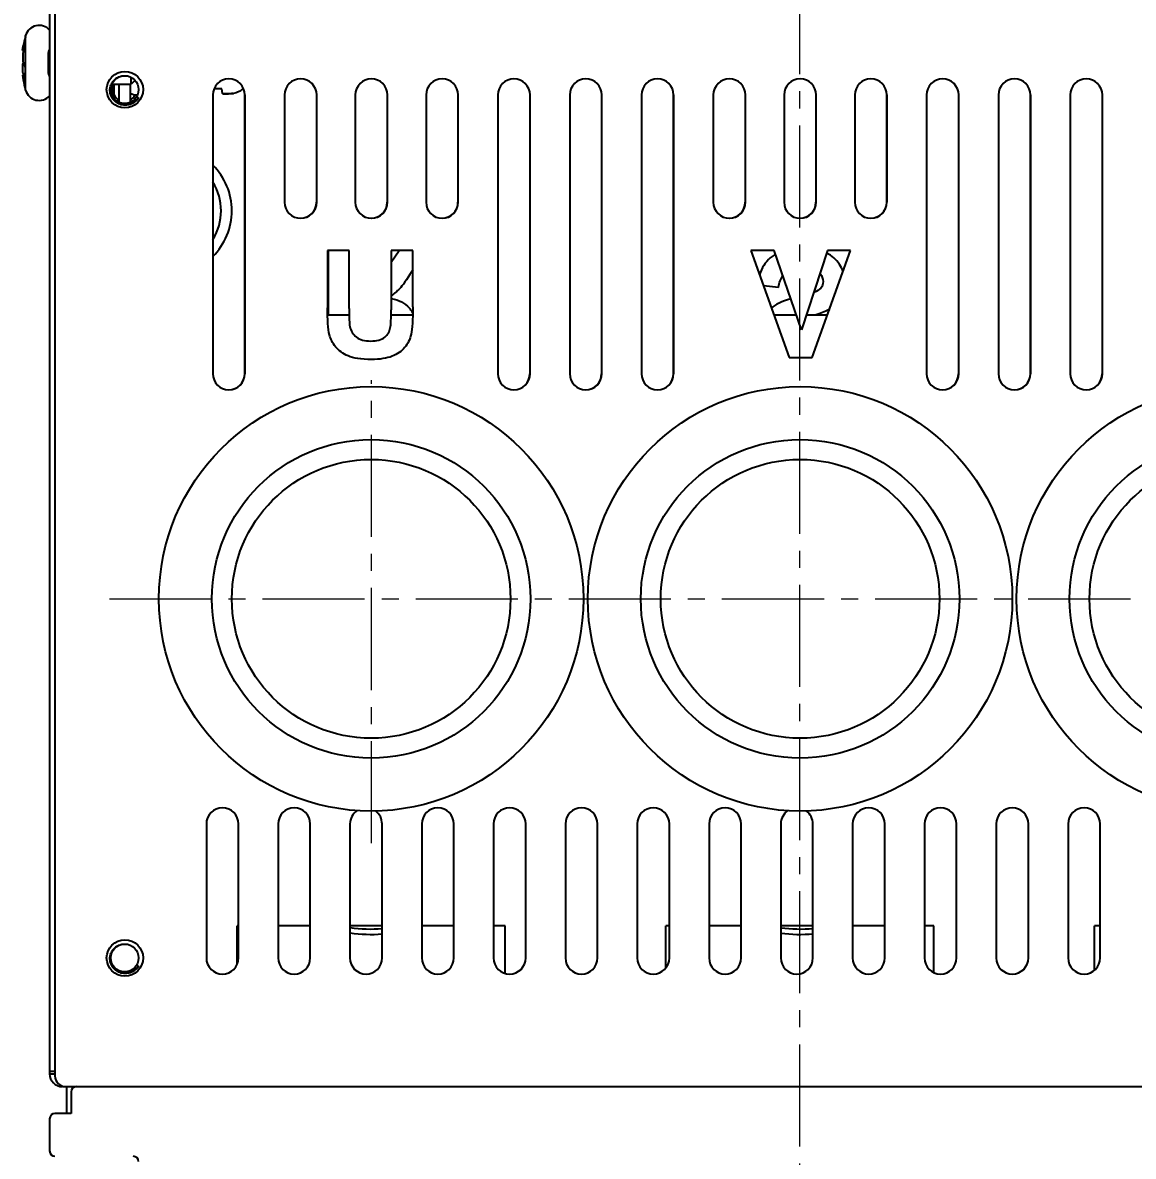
# Model space of a CAD drawing. Header units: millimetres. Extents: x 12659 to 13466, y -343 to 215.
# Drawn here: x 13289.5 to 13393.1, y -169.3 to -63.5 of the extents above; entities that cross this region are included whole.
import ezdxf

# ---------------------------------------------------------------- set-up
doc = ezdxf.new("R2010")
doc.units = ezdxf.units.MM
doc.header["$PDMODE"] = 3
doc.header["$PDSIZE"] = 1
doc.linetypes.add('CENTER2', pattern=[28.575, 19.05, -3.175, 3.175, -3.175])
doc.linetypes.add('CENTERX2', pattern=[101.6, 63.5, -12.7, 12.7, -12.7])
doc.layers.get('0').update_dxf_attribs({"linetype": 'CONTINUOUS'})
doc.layers.get('Defpoints').update_dxf_attribs({"linetype": 'CONTINUOUS'})
doc.layers.add('3', color=112, linetype='CENTERX2', lineweight=15)
doc.layers.add('Dim', color=1, linetype='CONTINUOUS')
doc.styles.add('OMI-1', font='arial.ttf', dxfattribs={"oblique": 1})
doc.dimstyles.new('1', dxfattribs={"dimtxt": 4, "dimasz": 2.5, "dimexe": 0.8, "dimexo": 0.3, "dimgap": 0.5, "dimtad": 1, "dimtoh": 1, "dimdec": 1, "dimzin": 0, "dimdsep": 46, "dimtxsty": 'OMI-1', "dimcen": 0, "dimclrd": 256, "dimclre": 256, "dimclrt": 256, "dimadec": 0, "dimazin": 0, "dimtfac": 0.8, "dimtdec": 1, "dimtix": 1, "dimtmove": 0, "dimatfit": 3, "dimfxl": 1, "dimtolj": 1, "dimtzin": 0, "dimarcsym": 0})

# ---------------------------------------------------------------- blocks, each defined once
blk = doc.blocks.new('*D6282')
at = {"layer": 'Defpoints', "color": 0}
for p in [(13375.5, -25.98), (13416.5, -276.97), (13448.49, -276.97)]:
    blk.add_point(p, dxfattribs=at)
at = {"layer": 'Dim', "lineweight": -2}
for p, q in [((13375.8, -25.98), (13449.29, -25.98)), ((13448.49, -28.48), (13448.49, -274.47)), ((13416.8, -276.97), (13449.29, -276.97))]:
    blk.add_line(p, q, dxfattribs=at)
at = {"layer": 'Dim'}
for points in [[(13448.9, -28.48), (13448.07, -28.48), (13448.49, -25.98)], [(13448.07, -274.47), (13448.9, -274.47), (13448.49, -276.97)]]:
    blk.add_solid(points, dxfattribs=at)
at = {"layer": 'Dim', "insert": (13445.95, -151.48), "char_height": 4, "attachment_point": 5, "rotation": 90, "style": 'OMI-1'}
blk.add_mtext('\\A1;251.0', dxfattribs=at)

msp = doc.modelspace()

# ---------------------------------------------------------------- linework, layer by layer
at = {"color": 7, "linetype": 'Continuous'}
for p, q in [((13292, -58.97), (13292, -161.57)), ((13292.5, -58.77), (13292.5, -161.77)), ((13289.73, -64.84), (13289.73, -65.37)), ((13289.76, -69.82), (13289.76, -64.72)), ((13289.49, -66.13), (13289.55, -66.14)), ((13289.53, -65.71), (13289.54, -65.67)), ((13289.64, -65.72), (13289.53, -65.71)), ((13291.9, -68.26), (13291.9, -66.29)), ((13289.54, -67.29), (13289.53, -67.29)), ((13289.49, -68.42), (13289.73, -68.37)), ((13289.73, -68.29), (13289.53, -68.27)), ((13289.73, -68.44), (13289.53, -68.48)), ((13289.73, -67.7), (13289.73, -68.85)), ((13299.6, -69.27), (13299.6, -68.62)), ((13289.53, -68.84), (13289.54, -68.87)), ((13297.8, -69.27), (13299.6, -69.27)), ((13297.8, -69.28), (13297.8, -70.27)), ((13298, -69.27), (13298, -70.6)), ((13298.5, -70.97), (13298.5, -69.27)), ((13299.5, -69.27), (13299.5, -70.97)), ((13299.96, -68.91), (13299.6, -69.27)), ((13308.06, -69.68), (13307.35, -69.68)), ((13308.14, -70.13), (13308.06, -69.68)), ((13307.22, -70.27), (13307.22, -96.27)), ((13308.14, -70.12), (13309.15, -70.12)), ((13310.2, -70.27), (13310.2, -96.27)), ((13310.22, -96.27), (13310.22, -70.27)), ((13313.92, -70.27), (13313.92, -80.27)), ((13316.9, -70.27), (13316.9, -80.27)), ((13316.92, -80.27), (13316.92, -70.27)), ((13320.52, -70.27), (13320.52, -80.27)), ((13323.5, -70.27), (13323.5, -80.27)), ((13323.52, -80.27), (13323.52, -70.27)), ((13327.12, -70.27), (13327.12, -80.27)), ((13330.1, -70.27), (13330.1, -80.27)), ((13330.12, -80.27), (13330.12, -70.27)), ((13333.82, -70.27), (13333.82, -96.27)), ((13336.8, -70.27), (13336.8, -96.27)), ((13336.82, -96.27), (13336.82, -70.27)), ((13340.52, -70.27), (13340.52, -96.27)), ((13343.5, -70.27), (13343.5, -96.27)), ((13343.52, -96.27), (13343.52, -70.27)), ((13347.22, -70.27), (13347.22, -96.27)), ((13350.2, -70.27), (13350.2, -96.27)), ((13350.22, -96.27), (13350.22, -70.27)), ((13353.92, -70.27), (13353.92, -80.27)), ((13356.9, -70.27), (13356.9, -80.27)), ((13356.92, -80.27), (13356.92, -70.27)), ((13360.52, -70.27), (13360.52, -80.27)), ((13363.5, -70.27), (13363.5, -80.27)), ((13363.52, -80.27), (13363.52, -70.27)), ((13367.12, -70.27), (13367.12, -80.27)), ((13370.1, -70.27), (13370.1, -80.27)), ((13370.12, -80.27), (13370.12, -70.27)), ((13373.82, -70.27), (13373.82, -96.27)), ((13376.8, -70.27), (13376.8, -96.27)), ((13376.82, -96.27), (13376.82, -70.27)), ((13380.52, -70.27), (13380.52, -96.27)), ((13383.5, -70.27), (13383.5, -96.27)), ((13383.52, -96.27), (13383.52, -70.27)), ((13387.22, -70.27), (13387.22, -96.27)), ((13390.2, -70.27), (13390.2, -96.27)), ((13390.22, -96.27), (13390.22, -70.27)), ((13317.92, -84.77), (13317.92, -90.11)), ((13319.94, -84.77), (13317.92, -84.77)), ((13318.02, -90.77), (13318.02, -84.77)), ((13319.94, -90.19), (13319.94, -84.77)), ((13323.87, -85.86), (13324.6, -84.77)), ((13323.87, -84.77), (13323.87, -90.31)), ((13325.89, -84.77), (13323.87, -84.77)), ((13325.89, -90.03), (13325.89, -84.77)), ((13357.42, -84.77), (13361, -94.77)), ((13359.61, -84.77), (13357.42, -84.77)), ((13362.14, -92.17), (13359.61, -84.77)), ((13364.59, -84.77), (13362.14, -92.17)), ((13363.15, -94.77), (13366.73, -84.77)), ((13366.73, -84.77), (13364.59, -84.77)), ((13325.89, -86.57), (13325.79, -86.72)), ((13359.99, -88.22), (13358.61, -88.08)), ((13317.93, -90.77), (13319.94, -90.77)), ((13323.87, -90.77), (13325.88, -90.77)), ((13359.57, -90.77), (13361.66, -90.77)), ((13362.61, -90.77), (13364.59, -90.77)), ((13361, -94.77), (13363.15, -94.77)), ((13306.62, -138.27), (13306.62, -150.77)), ((13309.62, -150.77), (13309.62, -138.27)), ((13313.32, -138.27), (13313.32, -150.77)), ((13316.32, -150.77), (13316.32, -138.27)), ((13320.02, -138.27), (13320.02, -150.77)), ((13323.02, -150.77), (13323.02, -138.27)), ((13326.72, -138.27), (13326.72, -150.77)), ((13329.72, -150.77), (13329.72, -138.27)), ((13333.42, -138.27), (13333.42, -150.77)), ((13336.42, -150.77), (13336.42, -138.27)), ((13340.12, -138.27), (13340.12, -150.77)), ((13343.12, -150.77), (13343.12, -138.27)), ((13346.82, -138.27), (13346.82, -150.77)), ((13349.82, -150.77), (13349.82, -138.27)), ((13353.52, -138.27), (13353.52, -150.77)), ((13356.52, -150.77), (13356.52, -138.27)), ((13360.22, -138.27), (13360.22, -150.77)), ((13363.22, -150.77), (13363.22, -138.27)), ((13366.92, -138.27), (13366.92, -150.77)), ((13369.92, -150.77), (13369.92, -138.27)), ((13373.62, -138.27), (13373.62, -150.77)), ((13376.62, -150.77), (13376.62, -138.27)), ((13380.32, -138.27), (13380.32, -150.77)), ((13383.32, -150.77), (13383.32, -138.27)), ((13387.02, -138.27), (13387.02, -150.77)), ((13390.02, -150.77), (13390.02, -138.27)), ((13309.5, -151.36), (13309.5, -147.77)), ((13309.62, -147.77), (13309.5, -147.77)), ((13316.32, -147.77), (13313.32, -147.77)), ((13323.02, -147.77), (13320.02, -147.77)), ((13329.72, -147.77), (13326.72, -147.77)), ((13334.5, -147.77), (13333.42, -147.77)), ((13334.5, -152.21), (13334.5, -147.77)), ((13349.5, -151.7), (13349.5, -147.77)), ((13349.82, -147.77), (13349.5, -147.77)), ((13356.52, -147.77), (13353.52, -147.77)), ((13363.22, -147.77), (13360.22, -147.77)), ((13369.92, -147.77), (13366.92, -147.77)), ((13374.5, -147.77), (13373.62, -147.77)), ((13374.5, -152.13), (13374.5, -147.77)), ((13390.02, -147.77), (13389.5, -147.77)), ((13389.5, -151.91), (13389.5, -147.77)), ((13292.5, -161.37), (13292, -161.37)), ((13292, -161.57), (13292.5, -161.57)), ((13293.2, -162.77), (13293.2, -162.73)), ((13293.5, -162.77), (13430.5, -162.77)), ((13293.6, -165.27), (13293.6, -162.77)), ((13294, -163.27), (13294, -165.27)), ((13292, -165.77), (13292, -168.77)), ((13294, -165.27), (13292.5, -165.27))]:
    msp.add_line(p, q, dxfattribs=at)
for centre, radius in [((13299.02, -69.77), 1.7), ((13299, -69.77), 1.3), ((13322, -117.27), 19.8), ((13362.02, -117.27), 19.8), ((13402.02, -117.27), 19.8), ((13322, -117.27), 14.86), ((13362.02, -117.27), 14.86), ((13402.02, -117.27), 14.86), ((13322, -117.27), 13), ((13362.02, -117.27), 13), ((13402.02, -117.27), 13), ((13299.02, -150.77), 1.7), ((13299, -150.77), 1.3)]:
    msp.add_circle(centre, radius, dxfattribs=at)
for centre, radius, start, end in [((13291.02, -65.09), 1.31, 41.997, 163.9084), ((13296.81, -66.96), 7.38, 163.3204, 169.9845), ((13298.6, -67.27), 9.2, 163.9084, 164.6313), ((13292.4, -66.29), 0.5, 143.1502, 180), ((13291.64, -68.02), 2.23, 160.4152, 160.8824), ((13297.43, -66.95), 8.01, 189.511, 190.4553), ((13292.4, -68.26), 0.5, 180, 216.8498), ((13298.6, -67.27), 9.2, 190.0191, 196.0916), ((13299, -69.77), 1.1, 152.946, 155.5257), ((13308.72, -70.27), 1.5, 0, 180), ((13315.42, -70.27), 1.5, 0, 180), ((13322.02, -70.27), 1.5, 0, 180), ((13328.62, -70.27), 1.5, 0, 180), ((13335.32, -70.27), 1.5, 0, 180), ((13342.02, -70.27), 1.5, 0, 180), ((13348.72, -70.27), 1.5, 0, 180), ((13355.42, -70.27), 1.5, 0, 180), ((13362.02, -70.27), 1.5, 0, 180), ((13368.62, -70.27), 1.5, 0, 180), ((13375.32, -70.27), 1.5, 0, 180), ((13382.02, -70.27), 1.5, 0, 180), ((13388.72, -70.27), 1.5, 0, 180), ((13291.02, -69.46), 1.31, 196.0916, 318.003), ((13299, -69.77), 1.1, 204.4743, 242.946), ((13300.19, -68.79), 1.48, 242.1821, 270.3969), ((13299, -69.77), 1.1, 297.054, 333.7919), ((13307.5, -59.82), 10.43, 278.7639, 279.1193), ((13303, -81.07), 6, 314.7937, 45.2063), ((13303, -81.07), 5, 327.779, 32.2818), ((13315.42, -80.27), 1.5, 180, 0), ((13315.4, -80.27), 1.5, 270.5179, 0), ((13322.02, -80.27), 1.5, 180, 0), ((13322, -80.27), 1.5, 270.5179, 0), ((13328.62, -80.27), 1.5, 180, 0), ((13328.6, -80.27), 1.5, 270.5179, 0), ((13355.42, -80.27), 1.5, 180, 0), ((13355.4, -80.27), 1.5, 270.5179, 0), ((13362.02, -80.27), 1.5, 180, 0), ((13362, -80.27), 1.5, 270.5179, 0), ((13368.62, -80.27), 1.5, 180, 0), ((13368.6, -80.27), 1.5, 270.5179, 0), ((13361.15, -87.69), 2.94, 122.0587, 130.7938), ((13361.25, -87.84), 3.12, 119.2202, 122.1058), ((13323.65, -91.81), 2.54, 33.7052, 41.8964), ((13323.7, -91.77), 2.48, 27.9751, 33.6762), ((13363.22, -87.5), 3.15, 297.5461, 299.7894), ((13308.72, -96.27), 1.5, 180, 0), ((13308.7, -96.27), 1.5, 270.5179, 0), ((13335.32, -96.27), 1.5, 180, 0), ((13335.3, -96.27), 1.5, 270.5179, 0), ((13342.02, -96.27), 1.5, 180, 0), ((13342, -96.27), 1.5, 270.5179, 0), ((13348.72, -96.27), 1.5, 180, 0), ((13348.7, -96.27), 1.5, 270.5179, 0), ((13375.32, -96.27), 1.5, 180, 0), ((13375.3, -96.27), 1.5, 270.5179, 0), ((13382.02, -96.27), 1.5, 180, 0), ((13382, -96.27), 1.5, 270.5179, 0), ((13388.72, -96.27), 1.5, 180, 0), ((13388.7, -96.27), 1.5, 270.5179, 0), ((13308.12, -138.27), 1.5, 0, 180), ((13314.82, -138.27), 1.5, 0, 180), ((13321.52, -138.27), 1.5, 123.3798, 180), ((13321.52, -138.27), 1.5, 0, 54.071), ((13328.22, -138.27), 1.5, 0, 180), ((13334.92, -138.27), 1.5, 0, 180), ((13341.62, -138.27), 1.5, 0, 180), ((13348.32, -138.27), 1.5, 0, 180), ((13355.02, -138.27), 1.5, 0, 180), ((13361.72, -138.27), 1.5, 124.1065, 180), ((13361.72, -138.27), 1.5, 0, 54.3306), ((13368.42, -138.27), 1.5, 0, 180), ((13375.12, -138.27), 1.5, 0, 180), ((13381.82, -138.27), 1.5, 0, 180), ((13388.52, -138.27), 1.5, 0, 180), ((13322, -134.57), 13.5, 261.5924, 274.362), ((13362, -134.57), 13.5, 262.4474, 275.2161), ((13322, -134.57), 14, 261.891, 274.2057), ((13362, -134.57), 14, 262.7146, 275.0299), ((13308.12, -150.77), 1.5, 180, 0), ((13314.82, -150.77), 1.5, 180, 0), ((13321.52, -150.77), 1.5, 180, 0), ((13328.22, -150.77), 1.5, 180, 0), ((13334.92, -150.77), 1.5, 180, 0), ((13341.62, -150.77), 1.5, 180, 0), ((13348.32, -150.77), 1.5, 180, 0), ((13355.02, -150.77), 1.5, 180, 0), ((13361.72, -150.77), 1.5, 180, 0), ((13368.42, -150.77), 1.5, 180, 0), ((13375.12, -150.77), 1.5, 180, 0), ((13381.82, -150.77), 1.5, 180, 0), ((13388.52, -150.77), 1.5, 180, 0), ((13293.2, -161.57), 1.2, 180, 270), ((13293.5, -161.77), 1, 180, 270), ((13294.5, -163.27), 0.5, 90, 180), ((13292.5, -165.77), 0.5, 90, 180), ((13292.5, -168.77), 0.5, 180, 270), ((13299.8, -169.77), 0.5, 0, 90)]:
    msp.add_arc(centre, radius, start, end, dxfattribs=at)
for points, knots in [([(13289.73, -65.37), (13289.71, -65.45), (13289.63, -65.74), (13289.57, -66.04), (13289.53, -66.27)], [0, 0, 0, 0, 0.251144, 1, 1, 1, 1]), ([(13289.49, -66.13), (13289.49, -66.13), (13289.49, -66.12), (13289.49, -66.11), (13289.48, -66.1), (13289.48, -66.08), (13289.48, -66.05), (13289.49, -66.01), (13289.49, -65.95), (13289.51, -65.85), (13289.52, -65.76), (13289.53, -65.71)], [0, 0, 0, 0, 0.024642, 0.047534, 0.078304, 0.117031, 0.163645, 0.279756, 0.424552, 0.595167, 1, 1, 1, 1]), ([(13289.53, -66.27), (13289.51, -66.36), (13289.49, -66.55), (13289.48, -66.78), (13289.49, -66.96), (13289.49, -67.08), (13289.51, -67.17), (13289.52, -67.23), (13289.53, -67.26)], [0, 0, 0, 0, 0.284562, 0.571956, 0.703847, 0.821512, 0.921127, 1, 1, 1, 1]), ([(13289.53, -68.27), (13289.51, -68.18), (13289.49, -67.99), (13289.48, -67.76), (13289.49, -67.58), (13289.49, -67.47), (13289.51, -67.37), (13289.52, -67.31), (13289.53, -67.29)], [0, 0, 0, 0, 0.284562, 0.571956, 0.703847, 0.821512, 0.921127, 1, 1, 1, 1]), ([(13289.53, -67.26), (13289.54, -67.29), (13289.6, -67.44), (13289.67, -67.59), (13289.73, -67.7)], [0, 0, 0, 0, 0.240627, 1, 1, 1, 1]), ([(13289.49, -68.42), (13289.49, -68.42), (13289.49, -68.42), (13289.49, -68.43), (13289.48, -68.45), (13289.48, -68.46), (13289.48, -68.49), (13289.49, -68.54), (13289.49, -68.6), (13289.51, -68.7), (13289.52, -68.78), (13289.53, -68.84)], [0, 0, 0, 0, 0.024642, 0.047534, 0.078304, 0.117031, 0.163645, 0.279756, 0.424552, 0.595167, 1, 1, 1, 1]), ([(13289.53, -68.48), (13289.53, -68.47), (13289.52, -68.45), (13289.51, -68.43), (13289.5, -68.42), (13289.5, -68.42), (13289.5, -68.41), (13289.49, -68.42)], [0, 0, 0, 0, 0.404571, 0.70399, 0.813971, 0.898175, 1, 1, 1, 1]), ([(13289.73, -68.85), (13289.71, -68.82), (13289.63, -68.7), (13289.57, -68.58), (13289.53, -68.48)], [0, 0, 0, 0, 0.256451, 1, 1, 1, 1]), ([(13297.63, -69.77), (13297.64, -69.63), (13297.69, -69.34), (13297.92, -68.95), (13298.25, -68.66), (13298.53, -68.55), (13298.67, -68.51)], [0, 0, 0, 0, 0.250052, 0.500063, 0.750045, 1, 1, 1, 1]), ([(13300.32, -70.49), (13300.24, -70.62), (13300.03, -70.87), (13299.63, -71.13), (13299.16, -71.24), (13298.68, -71.2), (13298.24, -71), (13297.89, -70.68), (13297.67, -70.25), (13297.62, -69.93), (13297.63, -69.77)], [0, 0, 0, 0, 0.125049, 0.250079, 0.375101, 0.500114, 0.625108, 0.750091, 0.875052, 1, 1, 1, 1]), ([(13310.03, -69.68), (13309.91, -69.79), (13309.64, -69.99), (13309.32, -70.09), (13309.15, -70.12)], [0, 0, 0, 0, 0.498966, 1, 1, 1, 1]), ([(13299.01, -71.07), (13299.14, -71.09), (13299.39, -71.09), (13299.75, -70.98), (13300.07, -70.77), (13300.24, -70.59), (13300.32, -70.49)], [0, 0, 0, 0, 0.249691, 0.499597, 0.749701, 1, 1, 1, 1]), ([(13309.09, -70.13), (13309.03, -70.14), (13308.91, -70.16), (13308.73, -70.17), (13308.57, -70.19), (13308.45, -70.19), (13308.36, -70.19), (13308.31, -70.19), (13308.26, -70.18), (13308.22, -70.18), (13308.19, -70.17), (13308.16, -70.16), (13308.15, -70.15), (13308.14, -70.13), (13308.14, -70.13)], [0, 0, 0, 0, 0.19014, 0.372592, 0.540733, 0.68841, 0.75289, 0.810382, 0.860456, 0.902824, 0.937379, 0.964318, 0.984453, 1, 1, 1, 1]), ([(13297.63, -150.77), (13297.64, -150.63), (13297.69, -150.34), (13297.92, -149.95), (13298.25, -149.66), (13298.53, -149.55), (13298.67, -149.51)], [0, 0, 0, 0, 0.250052, 0.500063, 0.750045, 1, 1, 1, 1]), ([(13300.32, -151.49), (13300.24, -151.62), (13300.03, -151.87), (13299.63, -152.13), (13299.16, -152.24), (13298.68, -152.2), (13298.24, -152), (13297.89, -151.68), (13297.67, -151.25), (13297.62, -150.93), (13297.63, -150.77)], [0, 0, 0, 0, 0.125049, 0.250079, 0.375101, 0.500114, 0.625108, 0.750091, 0.875052, 1, 1, 1, 1]), ([(13299.01, -152.07), (13299.14, -152.09), (13299.39, -152.09), (13299.75, -151.98), (13300.07, -151.77), (13300.24, -151.59), (13300.32, -151.49)], [0, 0, 0, 0, 0.249691, 0.499597, 0.749701, 1, 1, 1, 1])]:
    msp.add_open_spline(points, degree=3, knots=knots, dxfattribs=at)
for points in [[(13359.24, -85.47), (13358.77, -85.87), (13358.44, -86.39), (13358.23, -87.04)], [(13365.7, -86.08), (13365.41, -85.61), (13365, -85.26), (13364.48, -85.02)], [(13366.03, -86.75), (13365.95, -86.52), (13365.84, -86.29), (13365.7, -86.08)], [(13325.79, -86.72), (13325.31, -87.5), (13324.93, -88.04), (13324.64, -88.35)], [(13359.99, -88.22), (13360.07, -87.77), (13360.22, -87.4), (13360.41, -87.12)], [(13363.88, -86.93), (13364.07, -87.15), (13364.16, -87.4), (13364.16, -87.68)], [(13364.16, -87.68), (13364.16, -87.91), (13364.09, -88.12), (13363.95, -88.28)], [(13324.64, -88.35), (13324.42, -88.57), (13324.17, -88.79), (13323.87, -88.99)], [(13363.95, -88.28), (13363.82, -88.43), (13363.6, -88.57), (13363.3, -88.69)], [(13323.87, -89.24), (13324.59, -89.39), (13325.15, -89.68), (13325.54, -90.11)], [(13361.15, -89.27), (13360.31, -89.52), (13359.7, -89.81), (13359.33, -90.14)], [(13318.11, -92.65), (13317.98, -92.07), (13317.92, -91.23), (13317.92, -90.11)], [(13319.94, -90.19), (13319.94, -91.05), (13319.96, -91.61), (13320.01, -91.86)], [(13323.78, -92), (13323.84, -91.66), (13323.87, -91.1), (13323.87, -90.31)], [(13325.89, -90.03), (13325.89, -91.23), (13325.84, -92.08), (13325.73, -92.57)], [(13363.41, -90.77), (13363.94, -90.62), (13364.36, -90.45), (13364.67, -90.29)], [(13320.01, -91.86), (13320.09, -92.27), (13320.3, -92.6), (13320.62, -92.85)], [(13318.68, -93.76), (13318.39, -93.4), (13318.2, -93.03), (13318.11, -92.65)], [(13320.62, -92.85), (13320.95, -93.1), (13321.4, -93.22), (13321.96, -93.22)], [(13321.96, -93.22), (13322.53, -93.22), (13322.96, -93.1), (13323.26, -92.87)], [(13323.26, -92.87), (13323.54, -92.64), (13323.72, -92.34), (13323.78, -92)], [(13325.73, -92.57), (13325.62, -93.07), (13325.41, -93.48), (13325.12, -93.83)], [(13319.85, -94.61), (13319.36, -94.4), (13318.97, -94.11), (13318.68, -93.76)], [(13325.12, -93.83), (13324.83, -94.17), (13324.44, -94.44), (13323.95, -94.64)], [(13322.02, -94.94), (13321.07, -94.94), (13320.34, -94.83), (13319.85, -94.61)], [(13323.95, -94.64), (13323.46, -94.84), (13322.81, -94.94), (13322.02, -94.94)]]:
    msp.add_open_spline(points, degree=3, dxfattribs=at)
at = {"layer": '3', "linetype": 'CENTER2', "ltscale": 0.5}
for p, q in [((13362, -296.94), (13362, -3.48)), ((13322.02, -140.07), (13322.02, -96.87)), ((13297.58, -117.27), (13423.98, -117.27))]:
    msp.add_line(p, q, dxfattribs=at)

# ---------------------------------------------------------------- dimensions: what is measured, and where the dimension line sits
at = {"layer": 'Dim'}
dim = msp.add_linear_dim(base=(13448.49, -276.97), p1=(13375.5, -25.98), p2=(13416.5, -276.97), angle=90, dimstyle='1', dxfattribs=at)
dim.commit()
dim.dimension.update_dxf_attribs({"geometry": '*D6282', "text_midpoint": (13445.95, -151.48)})

doc.saveas('drawing.dxf')
